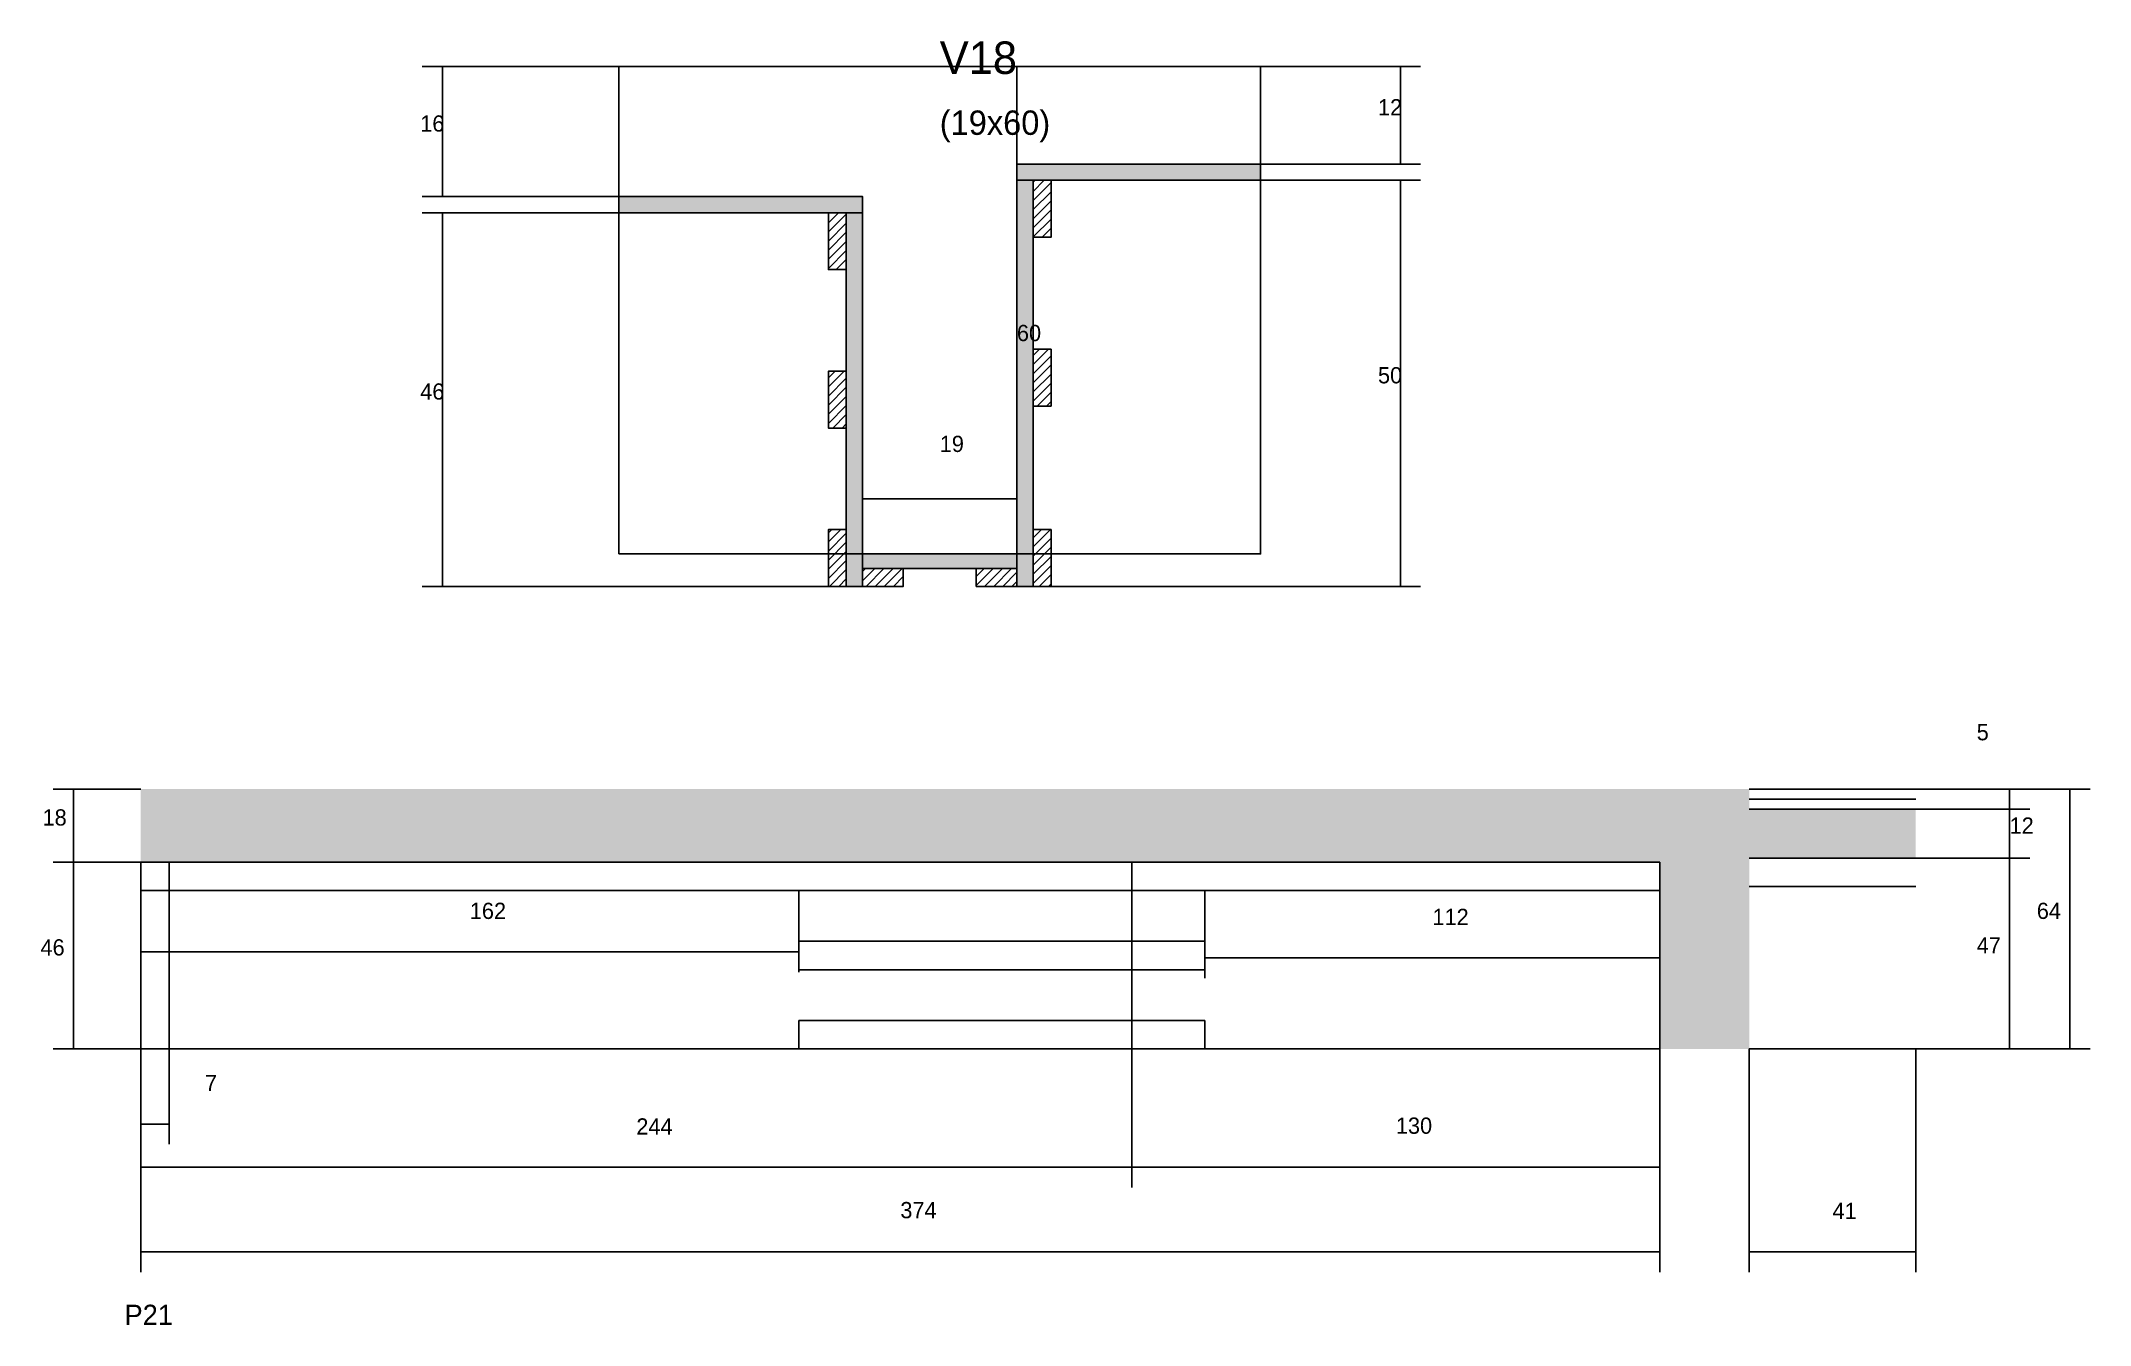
# Model space of a CAD drawing. Header units: metres. Extents: x -10151 to -9647, y 9496 to 9813.
import ezdxf

# ---------------------------------------------------------------- set-up
doc = ezdxf.new("R2010")
doc.units = ezdxf.units.M
for name, color, linetype in [('CONCRETO', 251, 'Continuous'), ('COTA', 241, 'Continuous'), ('Cota Seção (2x)', 4, 'Continuous'), ('Hachura', 253, 'Continuous'), ('Madeira', 126, 'Continuous'), ('NOMENCLATURA', 7, 'Continuous'), ('Painéis', 200, 'Continuous'), ('SARR_2.2x7', 40, 'Continuous'), ('SARR_EDITAR', 141, 'Continuous'), ('Texto Seção', 7, 'Continuous')]:
    doc.layers.add(name, color=color, linetype=linetype)

msp = doc.modelspace()

# ---------------------------------------------------------------- hatches: boundary and pattern name
at = {"layer": 'COTA'}
h = msp.add_hatch(dxfattribs=at)
h.set_pattern_fill('AR-CONC', scale=0.03)
h.paths.add_polyline_path([(-9689.5, 9611.5), (-9689.5, 9623.5), (-9730.5, 9623.5), (-9730.5, 9628.5), (-10126.5, 9628.5), (-10126.5, 9610.5), (-9752.5, 9610.5), (-9752.5, 9564.5), (-9730.5, 9564.5), (-9730.5, 9611.5)])
at = {"layer": 'Hachura'}
h = msp.add_hatch(color=8, dxfattribs=at)
h.dxf.hatch_style = 1
h.paths.add_polyline_path([(-9850.8, 9778.4), (-9850.8, 9782.4), (-9850.8, 9782.4), (-9910.8, 9782.4), (-9910.8, 9782.4), (-9910.8, 9778.4), (-9910.8, 9778.4), (-9850.8, 9778.4)])
h = msp.add_hatch(color=8, dxfattribs=at)
h.dxf.hatch_style = 1
h.paths.add_polyline_path([(-9906.8, 9778.4), (-9910.8, 9778.4), (-9910.8, 9778.4), (-9910.8, 9678.4), (-9910.8, 9678.4), (-9906.8, 9678.4), (-9906.8, 9678.4), (-9906.8, 9778.4)])
h = msp.add_hatch(dxfattribs=at)
h.set_pattern_fill('ANSI31', scale=0.5)
h.paths.add_polyline_path([(-9902.4, 9778.4), (-9906.8, 9778.4), (-9906.8, 9778.4), (-9906.8, 9764.4), (-9906.8, 9764.4), (-9902.4, 9764.4), (-9902.4, 9764.4), (-9902.4, 9778.4)])
h = msp.add_hatch(color=8, dxfattribs=at)
h.dxf.hatch_style = 1
h.paths.add_polyline_path([(-10008.8, 9770.4), (-10008.8, 9774.4), (-10008.8, 9774.4), (-9948.8, 9774.4), (-9948.8, 9774.4), (-9948.8, 9770.4), (-9948.8, 9770.4), (-10008.8, 9770.4)])
h = msp.add_hatch(dxfattribs=at)
h.set_pattern_fill('ANSI31', scale=0.5)
h.paths.add_polyline_path([(-9952.8, 9756.4), (-9957.2, 9756.4), (-9957.2, 9756.4), (-9957.2, 9770.4), (-9957.2, 9770.4), (-9952.8, 9770.4), (-9952.8, 9770.4), (-9952.8, 9756.4)])
h = msp.add_hatch(color=8, dxfattribs=at)
h.dxf.hatch_style = 1
h.paths.add_polyline_path([(-9952.8, 9770.4), (-9948.8, 9770.4), (-9948.8, 9770.4), (-9948.8, 9678.4), (-9948.8, 9678.4), (-9952.8, 9678.4), (-9952.8, 9678.4), (-9952.8, 9770.4)])
h = msp.add_hatch(dxfattribs=at)
h.set_pattern_fill('ANSI31', scale=0.5)
h.paths.add_polyline_path([(-9902.4, 9722.8), (-9906.8, 9722.8), (-9906.8, 9722.8), (-9906.8, 9736.8), (-9906.8, 9736.8), (-9902.4, 9736.8), (-9902.4, 9736.8), (-9902.4, 9722.8)])
h = msp.add_hatch(dxfattribs=at)
h.set_pattern_fill('ANSI31', scale=0.5)
h.paths.add_polyline_path([(-9952.8, 9717.4), (-9957.2, 9717.4), (-9957.2, 9717.4), (-9957.2, 9731.4), (-9957.2, 9731.4), (-9952.8, 9731.4), (-9952.8, 9731.4), (-9952.8, 9717.4)])
h = msp.add_hatch(dxfattribs=at)
h.set_pattern_fill('ANSI31', scale=0.5)
h.paths.add_polyline_path([(-9952.8, 9678.4), (-9957.2, 9678.4), (-9957.2, 9678.4), (-9957.2, 9692.4), (-9957.2, 9692.4), (-9952.8, 9692.4), (-9952.8, 9692.4), (-9952.8, 9678.4)])
h = msp.add_hatch(dxfattribs=at)
h.set_pattern_fill('ANSI31', scale=0.5)
h.paths.add_polyline_path([(-9902.4, 9678.4), (-9906.8, 9678.4), (-9906.8, 9678.4), (-9906.8, 9692.4), (-9906.8, 9692.4), (-9902.4, 9692.4), (-9902.4, 9692.4), (-9902.4, 9678.4)])
h = msp.add_hatch(color=8, dxfattribs=at)
h.dxf.hatch_style = 1
h.paths.add_polyline_path([(-9948.8, 9682.8), (-9948.8, 9686.4), (-9948.8, 9686.4), (-9910.8, 9686.4), (-9910.8, 9686.4), (-9910.8, 9682.8), (-9910.8, 9682.8), (-9948.8, 9682.8)])
h = msp.add_hatch(dxfattribs=at)
h.set_pattern_fill('ANSI31', scale=0.5)
h.paths.add_polyline_path([(-9948.8, 9678.4), (-9948.8, 9682.8), (-9948.8, 9682.8), (-9938.8, 9682.8), (-9938.8, 9682.8), (-9938.8, 9678.4), (-9938.8, 9678.4), (-9948.8, 9678.4)])
h = msp.add_hatch(dxfattribs=at)
h.set_pattern_fill('ANSI31', scale=0.5)
h.paths.add_polyline_path([(-9920.8, 9678.4), (-9920.8, 9682.8), (-9920.8, 9682.8), (-9910.8, 9682.8), (-9910.8, 9682.8), (-9910.8, 9678.4), (-9910.8, 9678.4), (-9920.8, 9678.4)])

# ---------------------------------------------------------------- linework, layer by layer
at = {"layer": 'CONCRETO'}
for points in [[(-9850.8, 9782.4), (-9850.8, 9806.4), (-10008.8, 9806.4), (-10008.8, 9774.4), (-9948.8, 9774.4), (-9948.8, 9686.4), (-9910.8, 9686.4), (-9910.8, 9772.4), (-9910.8, 9782.4)], [(-10008.8, 9686.4), (-9850.8, 9686.4), (-9850.8, 9806.4), (-10008.8, 9806.4)]]:
    msp.add_lwpolyline(points, close=True, dxfattribs=at)
at = {"layer": 'COTA'}
for p, q in [((-10008.8, 9806.4), (-10057.2, 9806.4)), ((-10052.2, 9774.4), (-10052.2, 9806.4)), ((-9850.8, 9806.4), (-9811.4, 9806.4)), ((-9816.4, 9782.4), (-9816.4, 9806.4)), ((-9850.8, 9782.4), (-9811.4, 9782.4)), ((-9892.8, 9778.4), (-9811.4, 9778.4)), ((-9816.4, 9678.4), (-9816.4, 9778.4)), ((-10008.8, 9774.4), (-10057.2, 9774.4)), ((-10008.8, 9770.4), (-10057.2, 9770.4)), ((-10052.2, 9678.4), (-10052.2, 9770.4)), ((-9957.2, 9678.4), (-10057.2, 9678.4)), ((-9902.4, 9678.4), (-9811.4, 9678.4)), ((-10126.5, 9628.5), (-10148.1, 9628.5)), ((-10143.1, 9610.5), (-10143.1, 9628.5)), ((-9689.5, 9628.5), (-9646.6, 9628.5)), ((-9689.5, 9628.5), (-9661.4, 9628.5)), ((-9666.4, 9623.5), (-9666.4, 9628.5)), ((-9651.6, 9564.5), (-9651.6, 9628.5)), ((-9689.5, 9623.5), (-9661.4, 9623.5)), ((-9689.5, 9623.5), (-9661.4, 9623.5)), ((-9666.4, 9611.5), (-9666.4, 9623.5)), ((-10126.5, 9610.5), (-10148.1, 9610.5)), ((-10126.5, 9610.5), (-10148.1, 9610.5)), ((-10143.1, 9564.5), (-10143.1, 9610.5)), ((-9689.5, 9611.5), (-9661.4, 9611.5)), ((-9689.5, 9611.5), (-9661.4, 9611.5)), ((-9666.4, 9564.5), (-9666.4, 9611.5)), ((-10126.5, 9603.5), (-10126.5, 9583.4)), ((-9964.5, 9603.5), (-9964.5, 9583.4)), ((-9864.5, 9603.5), (-9864.5, 9581.9)), ((-9752.5, 9603.5), (-9752.5, 9581.9)), ((-10126.5, 9588.4), (-9964.5, 9588.4)), ((-9864.5, 9586.9), (-9752.5, 9586.9)), ((-10126.5, 9564.5), (-10148.1, 9564.5)), ((-10126.5, 9564.5), (-10126.5, 9530.4)), ((-10126.5, 9564.5), (-10126.5, 9509.5)), ((-10126.5, 9564.5), (-10126.5, 9541)), ((-10119.5, 9564.5), (-10119.5, 9541)), ((-9882.5, 9564.5), (-9882.5, 9530.4)), ((-9882.5, 9564.5), (-9882.5, 9530.4)), ((-9752.5, 9564.5), (-9752.5, 9530.4)), ((-9752.5, 9564.5), (-9752.5, 9509.5)), ((-9730.5, 9564.5), (-9730.5, 9509.5)), ((-9689.5, 9564.5), (-9689.5, 9509.5)), ((-9689.5, 9564.5), (-9661.4, 9564.5)), ((-9689.5, 9564.5), (-9646.6, 9564.5)), ((-10126.5, 9546), (-10119.5, 9546)), ((-10126.5, 9535.4), (-9882.5, 9535.4)), ((-9882.5, 9535.4), (-9752.5, 9535.4)), ((-10126.5, 9514.5), (-9752.5, 9514.5)), ((-9730.5, 9514.5), (-9689.5, 9514.5))]:
    msp.add_line(p, q, dxfattribs=at)
at = {"layer": 'Cota Seção (2x)'}
for p, q in [((-9948.8, 9806.4), (-9905.8, 9806.4)), ((-9910.8, 9686.4), (-9910.8, 9806.4)), ((-9948.8, 9686.4), (-9948.8, 9705)), ((-9910.8, 9686.4), (-9910.8, 9705)), ((-9948.8, 9700), (-9910.8, 9700)), ((-9948.8, 9686.4), (-9905.8, 9686.4))]:
    msp.add_line(p, q, dxfattribs=at)
at = {"layer": 'Madeira'}
for points in [[(-9902.4, 9778.4), (-9906.8, 9778.4), (-9906.8, 9764.4), (-9902.4, 9764.4)], [(-9952.8, 9756.4), (-9957.2, 9756.4), (-9957.2, 9770.4), (-9952.8, 9770.4)], [(-9902.4, 9722.8), (-9906.8, 9722.8), (-9906.8, 9736.8), (-9902.4, 9736.8)], [(-9952.8, 9717.4), (-9957.2, 9717.4), (-9957.2, 9731.4), (-9952.8, 9731.4)], [(-9952.8, 9678.4), (-9957.2, 9678.4), (-9957.2, 9692.4), (-9952.8, 9692.4)], [(-9902.4, 9678.4), (-9906.8, 9678.4), (-9906.8, 9692.4), (-9902.4, 9692.4)], [(-9948.8, 9678.4), (-9948.8, 9682.8), (-9938.8, 9682.8), (-9938.8, 9678.4)], [(-9920.8, 9678.4), (-9920.8, 9682.8), (-9910.8, 9682.8), (-9910.8, 9678.4)]]:
    msp.add_lwpolyline(points, close=True, dxfattribs=at)
at = {"layer": 'Painéis'}
for p, q in [((-9910.8, 9782.4), (-9850.8, 9782.4)), ((-9910.8, 9778.4), (-9910.8, 9782.4)), ((-9850.8, 9778.4), (-9850.8, 9782.4)), ((-9910.8, 9678.4), (-9910.8, 9778.4)), ((-10008.8, 9774.4), (-9948.8, 9774.4)), ((-10008.8, 9770.4), (-10008.8, 9774.4)), ((-9948.8, 9770.4), (-9948.8, 9774.4)), ((-9948.8, 9678.4), (-9948.8, 9770.4)), ((-9948.8, 9686.4), (-9910.8, 9686.4)), ((-9948.8, 9682.8), (-9948.8, 9686.4)), ((-9910.8, 9682.8), (-9910.8, 9686.4)), ((-9730.5, 9628.5), (-9689.5, 9628.5)), ((-9730.5, 9623.5), (-9689.5, 9623.5)), ((-10126.5, 9610.5), (-9752.5, 9610.5)), ((-10126.5, 9564.5), (-10126.5, 9610.5)), ((-9882.5, 9564.5), (-9882.5, 9610.5)), ((-9752.5, 9564.5), (-9752.5, 9610.5)), ((-9730.5, 9611.5), (-9689.5, 9611.5)), ((-10126.5, 9564.5), (-9752.5, 9564.5)), ((-9730.5, 9564.5), (-9689.5, 9564.5))]:
    msp.add_line(p, q, dxfattribs=at)
for points in [[(-9850.8, 9778.4), (-9850.8, 9782.4), (-9910.8, 9782.4), (-9910.8, 9778.4)], [(-9906.8, 9778.4), (-9910.8, 9778.4), (-9910.8, 9678.4), (-9906.8, 9678.4)], [(-10008.8, 9770.4), (-10008.8, 9774.4), (-9948.8, 9774.4), (-9948.8, 9770.4)], [(-9952.8, 9770.4), (-9948.8, 9770.4), (-9948.8, 9678.4), (-9952.8, 9678.4)], [(-9948.8, 9682.8), (-9948.8, 9686.4), (-9910.8, 9686.4), (-9910.8, 9682.8)]]:
    msp.add_lwpolyline(points, close=True, dxfattribs=at)
at = {"layer": 'SARR_2.2x7'}
for p, q in [((-10119.5, 9564.5), (-10119.5, 9610.5)), ((-10126.5, 9603.5), (-9882.5, 9603.5)), ((-9882.5, 9603.5), (-9752.5, 9603.5)), ((-9730.5, 9604.5), (-9689.5, 9604.5)), ((-9964.5, 9591), (-9864.5, 9591)), ((-9964.5, 9584), (-9964.5, 9591)), ((-9864.5, 9584), (-9864.5, 9591)), ((-9964.5, 9584), (-9864.5, 9584)), ((-9964.5, 9571.5), (-9864.5, 9571.5)), ((-9964.5, 9564.5), (-9964.5, 9571.5)), ((-9864.5, 9564.5), (-9864.5, 9571.5))]:
    msp.add_line(p, q, dxfattribs=at)
at = {"layer": 'SARR_EDITAR'}
msp.add_line((-9730.5, 9626), (-9689.5, 9626), dxfattribs=at)

# ---------------------------------------------------------------- texts
at = {"layer": 'COTA'}
for s, p in [('12', (-9821.9, 9794.4)), ('16', (-10057.7, 9790.4)), ('50', (-9821.9, 9728.4)), ('46', (-10057.7, 9724.4)), ('5', (-9674.5, 9640.5)), ('18', (-10150.7, 9619.5)), ('12', (-9666.4, 9617.5)), ('162', (-10045.5, 9596.5)), ('64', (-9659.7, 9596.5)), ('112', (-9808.5, 9595)), ('46', (-10151.2, 9587.5)), ('47', (-9674.5, 9588)), ('7', (-10110.7, 9554.1)), ('244', (-10004.5, 9543.4)), ('130', (-9817.5, 9543.6)), ('374', (-9939.5, 9522.8)), ('41', (-9710, 9522.6))]:
    msp.add_text(s, height=4, dxfattribs=at).set_placement(p)
at = {"layer": 'Cota Seção (2x)'}
for s, p in [('60', (-9910.8, 9738.8)), ('19', (-9929.8, 9711.5))]:
    msp.add_text(s, height=4, dxfattribs=at).set_placement(p)
at = {"layer": 'NOMENCLATURA'}
msp.add_text('P21', height=5, dxfattribs=at).set_placement((-10130.5, 9496.5))
at = {"layer": 'Texto Seção'}
for s, height, p in [('V18', 8, (-9929.8, 9804.6)), ('(19x60)', 6, (-9929.8, 9789.6))]:
    msp.add_text(s, height=height, dxfattribs=at).set_placement(p)

doc.saveas('drawing.dxf')
